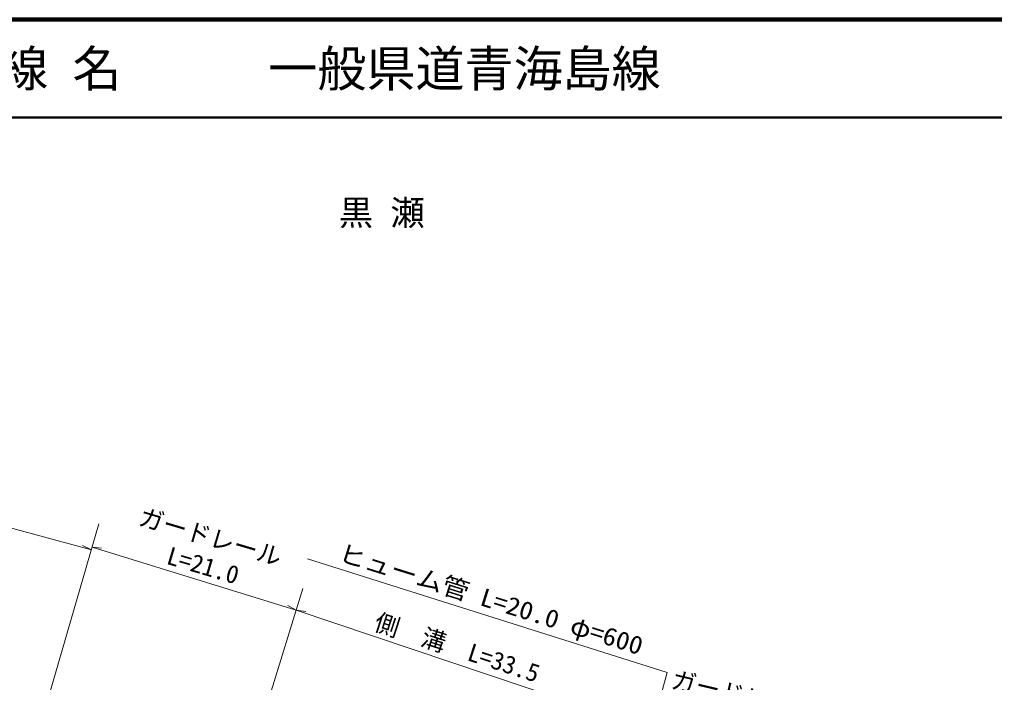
# Model space of a CAD drawing. Units: millimetres, scale not verified. Extents: x 40000 to 680000, y 20000 to 380000.
# Drawn here: x 189965 to 289368, y 312455 to 380000 of the extents above; entities that cross this region are included whole.
import ezdxf
from ezdxf.enums import TextEntityAlignment as Align

# ---------------------------------------------------------------- set-up
doc = ezdxf.new("R2010")
doc.units = ezdxf.units.MM
doc.header["$LTSCALE"] = 1000
for name, color, linetype, lineweight in [('M-STR-HTXT', 7, 'Continuous', 13), ('M-TTL', 2, 'Continuous', 140), ('M-TTL-LINE', 7, 'Continuous', 50), ('M-TTL-TXT', 7, 'Continuous', 13)]:
    doc.layers.add(name, color=color, linetype=linetype, lineweight=lineweight)
doc.styles.add('ＭＳ ゴシック', font='')
doc.styles.get('ＭＳ ゴシック').set_extended_font_data('MS Gothic')

msp = doc.modelspace()

# ---------------------------------------------------------------- linework, layer by layer
at = {"layer": 'M-STR-HTXT'}
for p, q in [((198064, 328636), (189018, 297641)), ((197290, 325984), (196404, 326411)), ((218864, 322031), (209312, 291327)), ((218179, 319828), (217308, 320285))]:
    msp.add_line(p, q, dxfattribs=at)
for points in [[(197290, 325984), (162532, 335365), (163513, 335291)], [(218179, 319828), (197363, 326233), (198340, 326125)], [(219327, 325043), (255992, 313468), (249161, 288624)], [(249609, 309248), (218179, 319828), (219153, 319695)]]:
    msp.add_lwpolyline(points, dxfattribs=at)
at = {"layer": 'M-TTL'}
msp.add_line((680000, 380000), (40000, 380000), dxfattribs=at)
at = {"layer": 'M-TTL-LINE'}
msp.add_line((40000, 370000), (680000, 370000), dxfattribs=at)

# ---------------------------------------------------------------- texts
at = {"layer": 'M-STR-HTXT', "style": 'ＭＳ ゴシック'}
msp.add_text('黒 瀬', height=2566, dxfattribs=at).set_placement((222528, 358261), align=Align.BOTTOM_LEFT)
for s, rotation, p in [('ガードレール', 343.5, (209014, 325886)), ('L=21.0', 343.5, (208271, 322979)), ('側\u3000溝\u3000L=33.5', 342, (234128, 314614)), ('ガードレール', 346.7, (263463, 309661))]:
    msp.add_text(s, height=1833, rotation=rotation, dxfattribs=at).set_placement(p, align=Align.BOTTOM_CENTER)
at = {"layer": 'M-STR-HTXT', "style": 'ＭＳ ゴシック', "width": 1.1}
msp.add_text('ヒューム管 L=20.0 φ=600', height=1833, rotation=342.625, dxfattribs=at).set_placement((237598, 319533), align=Align.BOTTOM_CENTER)
at = {"layer": 'M-TTL-TXT', "style": 'ＭＳ ゴシック'}
msp.add_text('路 線 名      一般県道青海島線', height=3666, dxfattribs=at).set_placement((180380, 375000), align=Align.MIDDLE_LEFT)

doc.saveas('drawing.dxf')
